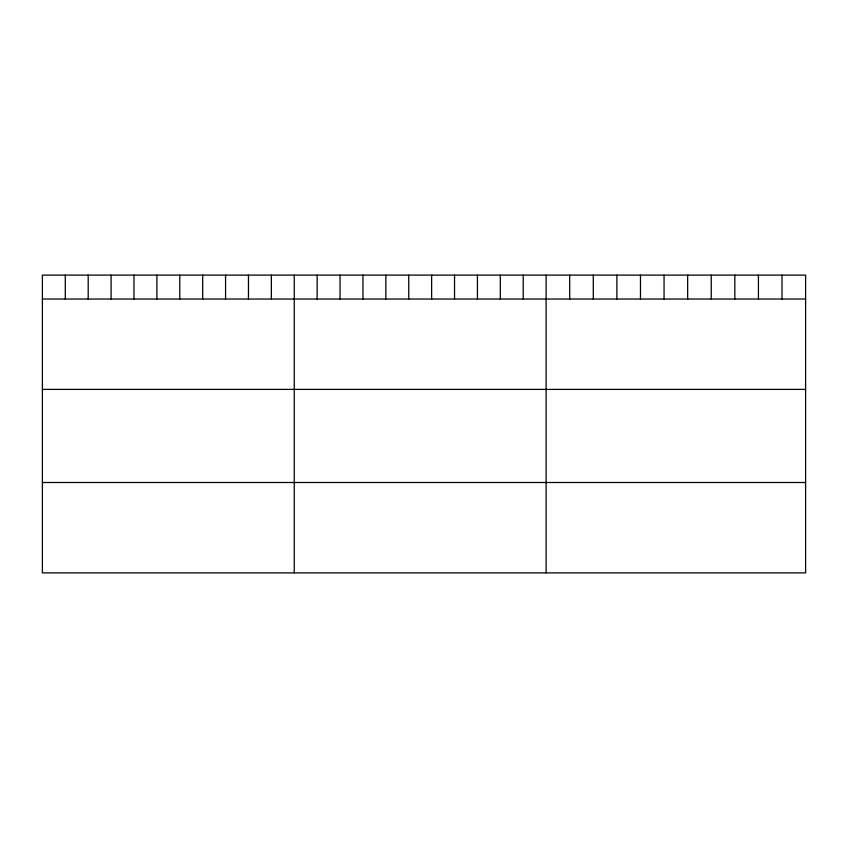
<?xml version="1.0" encoding="UTF-8"?>
<svg xmlns="http://www.w3.org/2000/svg" width="848" height="848" viewBox="0 0 848 848"><rect width="100%" height="100%" fill="white"/><g stroke="black" fill="none" stroke-linecap="round" stroke-linejoin="round"><path stroke-width="1.27" d="M805.6 299.026L805.6 572.877L42.4 572.877L42.4 275.123L805.6 275.123L805.6 299.026L42.4 299.026M42.4 389.391L805.6 389.391M42.4 482.501L805.6 482.501M782.015 275.123L782.015 299.026M758.419 275.123L758.419 299.026M734.834 275.123L734.834 299.026M711.239 275.123L711.239 299.026M687.654 275.123L687.654 299.026M664.058 275.123L664.058 299.026M640.473 275.123L640.473 299.026M616.878 275.123L616.878 299.026M593.293 275.123L593.293 299.026M569.697 275.123L569.697 299.026M546.112 275.123L546.112 572.877M523.216 275.123L523.216 299.026M500.32 275.123L500.32 299.026M477.424 275.123L477.424 299.026M454.528 275.123L454.528 299.026M431.632 275.123L431.632 299.026M408.736 275.123L408.736 299.026M385.84 275.123L385.84 299.026M362.944 275.123L362.944 299.026M340.048 275.123L340.048 299.026M317.152 275.123L317.152 299.026M294.256 275.123L294.256 572.877M271.36 275.123L271.36 299.026M248.464 275.123L248.464 299.026M225.568 275.123L225.568 299.026M202.672 275.123L202.672 299.026M179.776 275.123L179.776 299.026M156.88 275.123L156.88 299.026M133.984 275.123L133.984 299.026M111.088 275.123L111.088 299.026M88.192 275.123L88.192 299.026M65.296 275.123L65.296 299.026"/></g></svg>
